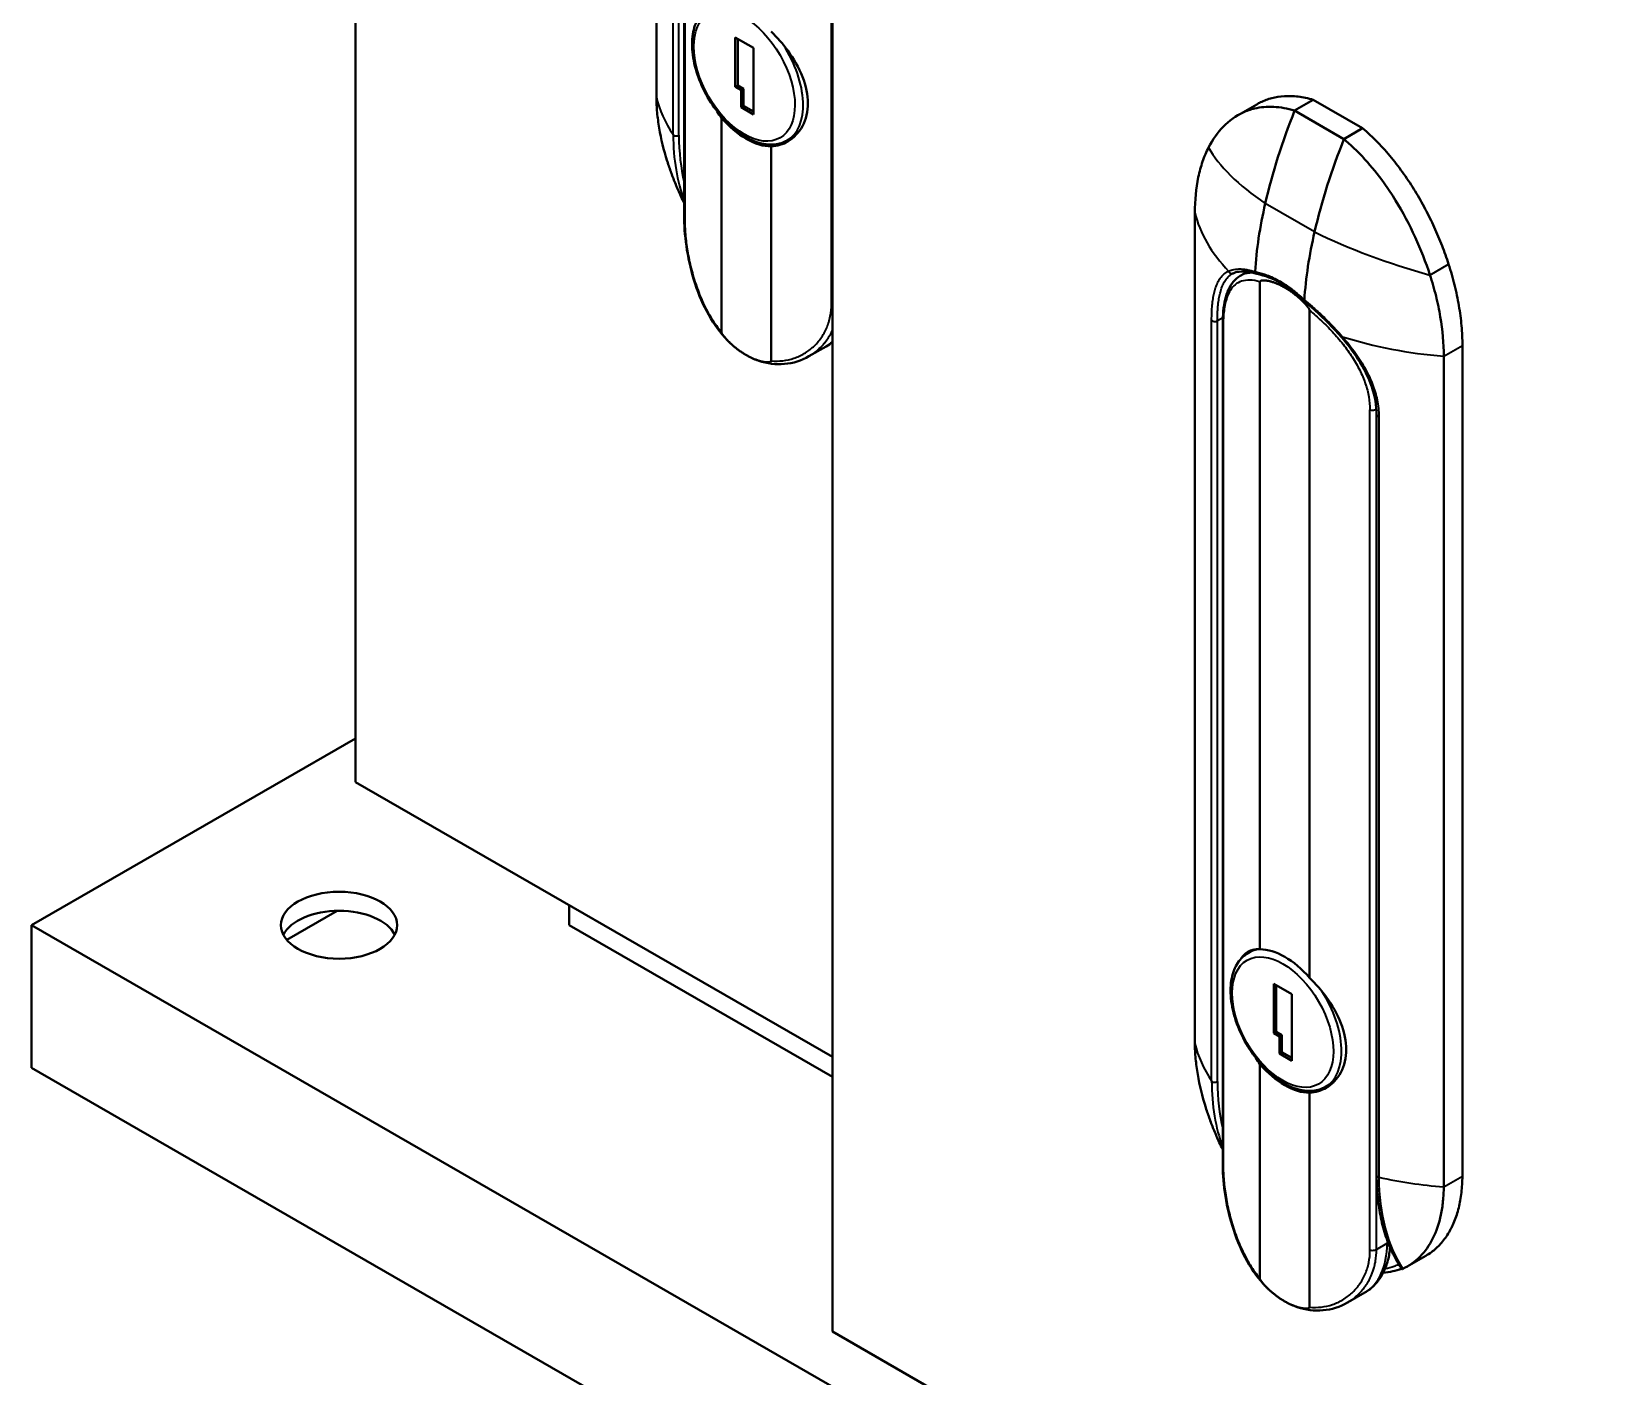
# Model space of a CAD drawing. Header units: millimetres. Extents: x 0 to 2378, y 0 to 1682.
# Drawn here: x 2007.3 to 2075.3, y 1383.3 to 1441.1 of the extents above; entities that cross this region are included whole.
import ezdxf

# ---------------------------------------------------------------- set-up
doc = ezdxf.new("R2010")
doc.units = ezdxf.units.MM
doc.header["$LTSCALE"] = 2
doc.layers.add('가시적인 것(ISO)', color=3, linetype='Continuous', lineweight=40)
doc.layers.add('가시적인 좁은 것(ISO)', color=3, linetype='Continuous', lineweight=35)

msp = doc.modelspace()

# ---------------------------------------------------------------- linework, layer by layer
at = {"layer": '가시적인 것(ISO)'}
for p, q in [((2021.1957, 1408.8231), (2021.1957, 1523.2797)), ((2034.1334, 1473.9727), (2034.1334, 1438.2647)), ((2035.3306, 1469.1946), (2035.3306, 1433.0795)), ((2041.7018, 1466.1429), (2041.7018, 1385.2057)), ((2037.5272, 1440.8346), (2037.5272, 1438.709)), ((2038.305, 1440.3867), (2037.5272, 1440.8346)), ((2037.6332, 1440.7736), (2037.6332, 1438.7701)), ((2038.305, 1437.5253), (2038.305, 1440.3867)), ((2037.5272, 1438.709), (2037.6332, 1438.7701)), ((2037.5272, 1438.709), (2037.7746, 1438.5665)), ((2037.6332, 1438.7701), (2037.8807, 1438.6276)), ((2037.7746, 1438.5665), (2037.8807, 1438.6276)), ((2037.7746, 1438.5665), (2037.7746, 1437.8307)), ((2037.8807, 1438.6276), (2037.8807, 1437.8918)), ((2061.5824, 1437.6856), (2062.3847, 1438.1476)), ((2064.506, 1436.926), (2062.3847, 1438.1476)), ((2036.9326, 1437.3775), (2036.9325, 1428.1607)), ((2037.7746, 1437.8307), (2037.8807, 1437.8918)), ((2037.7746, 1437.8307), (2038.305, 1437.5253)), ((2037.8807, 1437.8918), (2038.305, 1437.6475)), ((2059.9528, 1437.9554), (2059.1505, 1437.4934)), ((2063.7037, 1436.464), (2061.5824, 1437.6856)), ((2063.7037, 1436.464), (2064.506, 1436.926)), ((2039.0702, 1436.1466), (2039.0701, 1426.9298)), ((2040.1004, 1436.601), (2039.7521, 1436.4004)), ((2057.2912, 1433.295), (2057.2912, 1397.587)), ((2059.2027, 1430.8798), (2059.2027, 1430.8798)), ((2059.5482, 1430.7574), (2059.2383, 1430.5789)), ((2060.0903, 1430.3289), (2060.0903, 1401.6339)), ((2058.4883, 1428.5169), (2058.4883, 1392.4018)), ((2062.2279, 1429.0979), (2062.2279, 1400.4029)), ((2041.4398, 1427.5536), (2040.6967, 1427.1257)), ((2063.5817, 1427.7492), (2063.5817, 1427.7492)), ((2068.7972, 1391.8851), (2068.7972, 1427.5931)), ((2067.995, 1427.1311), (2067.995, 1391.4231)), ((2064.7908, 1425.2571), (2064.7906, 1425.2569)), ((2065.1085, 1424.6164), (2065.1085, 1391.9159)), ((2021.1957, 1410.6927), (2007.2657, 1402.671)), ((2041.7018, 1397.0144), (2021.1957, 1408.8231)), ((2030.3881, 1403.5296), (2030.3881, 1402.671)), ((2007.2657, 1402.671), (2007.2657, 1396.5394)), ((2007.2657, 1402.671), (2196.5582, 1293.6647)), ((2020.4066, 1403.2923), (2018.2384, 1402.0437)), ((2030.3881, 1402.671), (2041.7018, 1396.1559)), ((2059.8309, 1401.6234), (2059.5913, 1401.4854)), ((2060.6849, 1400.1569), (2060.6849, 1398.0313)), ((2061.4627, 1399.709), (2060.6849, 1400.1569)), ((2060.791, 1400.0958), (2060.791, 1398.0924)), ((2061.4627, 1396.8476), (2061.4627, 1399.709)), ((2060.6849, 1398.0313), (2060.791, 1398.0924)), ((2060.6849, 1398.0313), (2060.9324, 1397.8888)), ((2060.791, 1398.0924), (2061.0385, 1397.9499)), ((2060.9324, 1397.8888), (2061.0385, 1397.9499)), ((2060.9324, 1397.8888), (2060.9324, 1397.153)), ((2061.0385, 1397.9499), (2061.0385, 1397.2141)), ((2060.9324, 1397.153), (2061.0385, 1397.2141)), ((2061.0385, 1397.2141), (2061.4627, 1396.9697)), ((2196.5582, 1287.5331), (2007.2657, 1396.5394)), ((2060.0903, 1396.6998), (2060.0903, 1387.483)), ((2060.9324, 1397.153), (2061.4627, 1396.8476)), ((2063.2582, 1395.9232), (2062.9099, 1395.7227)), ((2062.2279, 1395.4689), (2062.2279, 1386.2521)), ((2067.2243, 1388.4582), (2066.422, 1387.9962)), ((2064.5975, 1386.8758), (2063.8544, 1386.4479)), ((2041.7018, 1385.2057), (2166.1526, 1313.5393))]:
    msp.add_line(p, q, dxfattribs=at)
for centre, major_axis, ratio, start_param, end_param in [((2038.0014, 1439.2291), (1.6842, -2.9247), 0.5780931, 5.0353615, 5.9640802), ((2072.5539, 1436.3697), (-9.037, -15.693), 0.5780931, 4.9541074, 5.1961528), ((2074.6752, 1435.1481), (-9.037, -15.693), 0.5780931, 4.9541074, 5.1961528), ((2070.3927, 1435.8973), (-7.4406, -12.9208), 0.5780931, 5.1961528, 5.4201522), ((2072.514, 1434.6757), (-7.4406, -12.9208), 0.5780931, 5.1961528, 5.4201521), ((2065.1179, 1428.6277), (-2.308, 4.008), 0.5780931, 2.2649541, 2.2649905), ((2020.4886, 1401.8534), (2.5, 0), 0.5758617, 0.2878994, 2.8536933), ((2061.1591, 1398.5514), (-1.6842, 2.9247), 0.5780931, 5.0353615, 5.9640802), ((2061.1591, 1398.5514), (1.6842, -2.9247), 0.5780931, 5.0353615, 5.9640802), ((2065.2585, 1391.9163), (-0.15, -0.0007), 0.5787986, 6.2806336, 6.2831853)]:
    msp.add_ellipse(centre, major_axis=major_axis, ratio=ratio, start_param=start_param, end_param=end_param, dxfattribs=at)
msp.add_ellipse((2020.4886, 1402.671), major_axis=(-2.5, 0), ratio=0.5758617, dxfattribs=at)
for points, knots in [([(2036.4336, 1442.1632), (2036.2549, 1442.0603), (2036.1023, 1441.9136), (2035.8576, 1441.5457), (2035.77, 1441.3205), (2035.6652, 1440.8036), (2035.6548, 1440.5073), (2035.7167, 1439.8824), (2035.7904, 1439.5533), (2036.0121, 1438.8997), (2036.1598, 1438.5751), (2036.5138, 1437.961), (2036.7199, 1437.6714), (2037.1721, 1437.1541), (2037.4182, 1436.9266), (2037.9299, 1436.557), (2038.1956, 1436.4153), (2038.7206, 1436.2403), (2038.9808, 1436.2054), (2039.4142, 1436.2523), (2039.593, 1436.3088), (2039.7521, 1436.4004)], [2.3542608, 2.3542608, 2.3542608, 2.3542608, 2.6341338, 2.6341338, 2.9347287, 2.9347287, 3.2623857, 3.2623857, 3.5951268, 3.5951268, 3.9258861, 3.9258861, 4.2556663, 4.2556663, 4.5864294, 4.5864294, 4.9191665, 4.9191665, 5.2466416, 5.2466416, 5.4958534, 5.4958534, 5.4958534, 5.4958534]), ([(2039.0702, 1441.0807), (2039.3316, 1440.827), (2039.5779, 1440.5454), (2040.0361, 1439.9212), (2040.2628, 1439.5313), (2040.5683, 1438.747), (2040.6461, 1438.3518), (2040.6461, 1437.6553), (2040.5683, 1437.3099), (2040.2628, 1436.7356), (2040.0361, 1436.5072), (2039.5779, 1436.2416), (2039.3316, 1436.1634), (2039.0702, 1436.1466)], [1.3231563, 1.3231563, 1.3231563, 1.3231563, 1.5334605, 1.5334605, 1.7890676, 1.7890676, 2.0446746, 2.0446746, 2.3002817, 2.3002817, 2.5558887, 2.5558887, 2.766193, 2.766193, 2.766193, 2.766193]), ([(2034.6069, 1435.4946), (2034.6045, 1435.5021), (2034.6021, 1435.5095), (2034.449, 1435.993), (2034.3336, 1436.4654), (2034.2161, 1437.1575), (2034.1863, 1437.3851), (2034.1456, 1437.8319), (2034.1348, 1438.0511), (2034.1334, 1438.2647)], [-0.63068901, -0.63068901, -0.63068901, -0.63068901, -0.62576145, -0.62576145, -0.3126285, -0.3126285, -0.1562493, -0.1562493, -0.000001, -0.000001, -0.000001, -0.000001]), ([(2062.3847, 1438.1476), (2062.1633, 1438.2153), (2061.7357, 1438.3076), (2061.1387, 1438.3266), (2060.5986, 1438.2394), (2060.2133, 1438.096), (2060.0072, 1437.9867), (2059.9528, 1437.9554)], [0, 0, 0, 0, 0.13452685, 0.26387613, 0.38935226, 0.51260479, 0.55802711, 0.55802711, 0.55802711, 0.55802711]), ([(2057.883, 1436.1018), (2058.061, 1436.4426), (2058.2732, 1436.7453), (2058.7679, 1437.2539), (2059.0495, 1437.4588), (2059.5216, 1437.6766), (2059.687, 1437.7342), (2060.1192, 1437.8375), (2060.3945, 1437.8628), (2060.8279, 1437.8413), (2060.9752, 1437.8242), (2061.2754, 1437.77), (2061.428, 1437.7328), (2061.5824, 1437.6856)], [-1.4373876, -1.4373876, -1.4373876, -1.4373876, -1.077998, -1.077998, -0.718291, -0.718291, -0.538642, -0.538642, -0.2691978, -0.2691978, -0.1345178, -0.1345178, -0.000001, -0.000001, -0.000001, -0.000001]), ([(2068.2054, 1431.0815), (2068.1185, 1431.3479), (2067.9285, 1431.8813), (2067.5938, 1432.677), (2067.2093, 1433.4607), (2066.7748, 1434.2254), (2066.2894, 1434.9644), (2065.7503, 1435.672), (2065.1542, 1436.3393), (2064.7273, 1436.7388), (2064.506, 1436.926)], [0, 0, 0, 0, 0.122059, 0.2440296, 0.3661056, 0.4882651, 0.6113307, 0.7364757, 0.865538, 1, 1, 1, 1]), ([(2057.2912, 1433.295), (2057.2912, 1433.8357), (2057.3404, 1434.3488), (2057.4884, 1435.057), (2057.5501, 1435.2829), (2057.6981, 1435.7109), (2057.7845, 1435.9132), (2057.883, 1436.1018)], [-0.79418282, -0.79418282, -0.79418282, -0.79418282, -0.39706048, -0.39706048, -0.1985164, -0.1985164, -0.000001, -0.000001, -0.000001, -0.000001]), ([(2063.7037, 1436.464), (2063.8581, 1436.3334), (2064.0107, 1436.1948), (2064.3109, 1435.9033), (2064.4583, 1435.7507), (2064.8916, 1435.2731), (2065.167, 1434.9307), (2065.5991, 1434.3296), (2065.7645, 1434.0816), (2066.2367, 1433.32), (2066.5183, 1432.7907), (2067.0129, 1431.7125), (2067.2252, 1431.1653), (2067.4031, 1430.6195)], [-1.4345196, -1.4345196, -1.4345196, -1.4345196, -1.3002693, -1.3002693, -1.1658564, -1.1658564, -0.8969451, -0.8969451, -0.7176518, -0.7176518, -0.3586651, -0.3586651, -0.000001, -0.000001, -0.000001, -0.000001]), ([(2035.3306, 1433.7115), (2035.2803, 1433.8124), (2035.2319, 1433.9128), (2035.1065, 1434.1822), (2035.0329, 1434.3503), (2034.8953, 1434.6833), (2034.8314, 1434.8481), (2034.7125, 1435.1742), (2034.6576, 1435.3354), (2034.6069, 1435.4946)], [1.14979198, 1.14979198, 1.14979198, 1.14979198, 1.16936796, 1.16936796, 1.20251455, 1.20251455, 1.23566115, 1.23566115, 1.26880775, 1.26880775, 1.26880775, 1.26880775]), ([(2037.3037, 1427.6975), (2036.9918, 1427.9921), (2036.7098, 1428.3532), (2036.2301, 1429.1503), (2036.0265, 1429.5963), (2035.696, 1430.5295), (2035.5677, 1431.0299), (2035.3948, 1431.9836), (2035.3459, 1432.4496), (2035.3316, 1432.9411), (2035.3306, 1433.0109), (2035.3306, 1433.0795)], [0, 0, 0, 0, 0.2898076, 0.2898076, 0.5816527, 0.5816527, 0.8845661, 0.8845661, 1.1797636, 1.1797636, 1.2294737, 1.2294737, 1.2294737, 1.2294737]), ([(2058.4883, 1428.5169), (2058.4883, 1428.9067), (2058.5215, 1429.2606), (2058.6624, 1429.8658), (2058.7736, 1430.1252), (2059.0234, 1430.4265), (2059.1247, 1430.5135), (2059.2383, 1430.5789)], [0, 0, 0, 0, 0.2826255, 0.2826255, 0.57096149, 0.57096149, 0.72160324, 0.72160324, 0.72160324, 0.72160324]), ([(2059.9515, 1430.6688), (2059.6579, 1430.758), (2059.3993, 1430.7872), (2059.0989, 1430.7507), (2059.0127, 1430.7264), (2058.9385, 1430.6918)], [0, 0, 0, 0, 0.2987056, 0.2987056, 0.44441301, 0.44441301, 0.44441301, 0.44441301]), ([(2059.6332, 1430.7449), (2059.6064, 1430.7357), (2059.58, 1430.7253), (2059.5533, 1430.7134), (2059.5523, 1430.713), (2059.5514, 1430.7125)], [-0.017241882, -0.017241882, -0.017241882, -0.017241882, 0, 0, 0.000647112, 0.000647112, 0.000647112, 0.000647112]), ([(2059.8799, 1430.7653), (2059.884, 1430.7402), (2059.894, 1430.7158), (2059.9082, 1430.6985), (2059.9222, 1430.6816), (2059.9399, 1430.6707), (2059.9596, 1430.6668)], [0.00007179, 0.00007179, 0.00007179, 0.00007179, 0.33333333, 0.33333333, 0.33333333, 0.66042788, 0.66042788, 0.66042788, 0.66042788]), ([(2067.4031, 1430.6195), (2067.5017, 1430.3175), (2067.588, 1430.0157), (2067.736, 1429.4172), (2067.7977, 1429.1203), (2067.9457, 1428.2416), (2067.995, 1427.6718), (2067.995, 1427.1311)], [-0.79365146, -0.79365146, -0.79365146, -0.79365146, -0.59526888, -0.59526888, -0.39685764, -0.39685764, -0.000001, -0.000001, -0.000001, -0.000001]), ([(2068.7972, 1427.5931), (2068.7972, 1427.8671), (2068.772, 1428.4279), (2068.6594, 1429.2989), (2068.474, 1430.1858), (2068.3025, 1430.7838), (2068.2054, 1431.0815)], [0, 0, 0, 0, 0.2533919, 0.5045957, 0.753541, 1, 1, 1, 1]), ([(2062.002, 1429.4858), (2061.9987, 1429.4885), (2061.9963, 1429.4922), (2061.9948, 1429.4969), (2061.9914, 1429.508), (2061.9937, 1429.5254), (2062.0012, 1429.5437)], [0.5234939, 0.5234939, 0.5234939, 0.5234939, 0.66666667, 0.66666667, 0.66666667, 0.99987886, 0.99987886, 0.99987886, 0.99987886]), ([(2063.5973, 1427.9449), (2063.2443, 1428.352), (2062.855, 1428.7472), (2062.3088, 1429.2336), (2062.1553, 1429.3633), (2062.002, 1429.4858)], [0, 0, 0, 0, 0.32455494, 0.32455494, 0.44934378, 0.44934378, 0.44934378, 0.44934378]), ([(2065.1085, 1424.6164), (2065.1085, 1425.0017), (2065.035, 1425.4097), (2064.7594, 1426.213), (2064.5551, 1426.6178), (2064.0991, 1427.328), (2063.8579, 1427.6444), (2063.5973, 1427.9449)], [0, 0, 0, 0, 0.28741428, 0.28741428, 0.57464831, 0.57464831, 0.8143084, 0.8143084, 0.8143084, 0.8143084]), ([(2040.6967, 1427.1257), (2040.3771, 1426.9416), (2040.013, 1426.8264), (2039.2779, 1426.7636), (2038.8985, 1426.8103), (2038.4475, 1426.9637), (2038.36, 1426.9983), (2038.2734, 1427.0371)], [0.0000073, 0.0000073, 0.0000073, 0.0000073, 0.29538401, 0.29538401, 0.58144724, 0.58144724, 0.65096267, 0.65096267, 0.65096267, 0.65096267]), ([(2059.5913, 1401.4854), (2059.4126, 1401.3825), (2059.26, 1401.2359), (2059.0154, 1400.868), (2058.9277, 1400.6428), (2058.8229, 1400.1259), (2058.8126, 1399.8295), (2058.8745, 1399.2046), (2058.9481, 1398.8756), (2059.1698, 1398.2219), (2059.3175, 1397.8974), (2059.6716, 1397.2833), (2059.8777, 1396.9937), (2060.3299, 1396.4764), (2060.576, 1396.2489), (2061.0877, 1395.8793), (2061.3533, 1395.7376), (2061.8784, 1395.5626), (2062.1385, 1395.5277), (2062.572, 1395.5745), (2062.7508, 1395.631), (2062.9099, 1395.7227)], [2.3542608, 2.3542608, 2.3542608, 2.3542608, 2.6341338, 2.6341338, 2.9347287, 2.9347287, 3.2623857, 3.2623857, 3.5951268, 3.5951268, 3.9258861, 3.9258861, 4.2556663, 4.2556663, 4.5864294, 4.5864294, 4.9191665, 4.9191665, 5.2466416, 5.2466416, 5.4958534, 5.4958534, 5.4958534, 5.4958534]), ([(2059.2695, 1401.2225), (2059.3511, 1401.3595), (2059.4523, 1401.4625), (2059.708, 1401.6111), (2059.8847, 1401.6492), (2060.0903, 1401.6339)], [0.33894025, 0.33894025, 0.33894025, 0.33894025, 0.5112141, 0.5112141, 0.72151837, 0.72151837, 0.72151837, 0.72151837]), ([(2062.2279, 1400.4029), (2062.4893, 1400.1493), (2062.7357, 1399.8676), (2063.1938, 1399.2434), (2063.4205, 1398.8536), (2063.7261, 1398.0693), (2063.8039, 1397.6741), (2063.8039, 1396.9775), (2063.7261, 1396.6321), (2063.4205, 1396.0579), (2063.1938, 1395.8294), (2062.7357, 1395.5639), (2062.4893, 1395.4857), (2062.2279, 1395.4689)], [1.3231563, 1.3231563, 1.3231563, 1.3231563, 1.5334605, 1.5334605, 1.7890676, 1.7890676, 2.0446746, 2.0446746, 2.3002817, 2.3002817, 2.5558887, 2.5558887, 2.766193, 2.766193, 2.766193, 2.766193]), ([(2057.7646, 1394.8168), (2057.7622, 1394.8243), (2057.7598, 1394.8318), (2057.6068, 1395.3152), (2057.4914, 1395.7876), (2057.3739, 1396.4798), (2057.3441, 1396.7074), (2057.3034, 1397.1542), (2057.2925, 1397.3734), (2057.2912, 1397.587)], [-0.63068901, -0.63068901, -0.63068901, -0.63068901, -0.62576145, -0.62576145, -0.3126285, -0.3126285, -0.1562493, -0.1562493, -0.000001, -0.000001, -0.000001, -0.000001]), ([(2058.4883, 1393.0338), (2058.4381, 1393.1346), (2058.3897, 1393.2351), (2058.2643, 1393.5045), (2058.1906, 1393.6726), (2058.053, 1394.0055), (2057.9891, 1394.1704), (2057.8703, 1394.4965), (2057.8154, 1394.6577), (2057.7646, 1394.8168)], [1.14979198, 1.14979198, 1.14979198, 1.14979198, 1.16936796, 1.16936796, 1.20251455, 1.20251455, 1.23566115, 1.23566115, 1.26880775, 1.26880775, 1.26880775, 1.26880775]), ([(2060.4614, 1387.0198), (2060.1495, 1387.3144), (2059.8676, 1387.6755), (2059.3878, 1388.4726), (2059.1843, 1388.9185), (2058.8538, 1389.8518), (2058.7254, 1390.3522), (2058.5526, 1391.3058), (2058.5036, 1391.7719), (2058.4894, 1392.2634), (2058.4883, 1392.3332), (2058.4883, 1392.4018)], [0, 0, 0, 0, 0.2898076, 0.2898076, 0.5816527, 0.5816527, 0.8845661, 0.8845661, 1.1797636, 1.1797636, 1.2294737, 1.2294737, 1.2294737, 1.2294737]), ([(2065.1085, 1391.9157), (2065.11, 1391.5939), (2065.1258, 1391.2802), (2065.1863, 1390.6721), (2065.2309, 1390.3777), (2065.3487, 1389.8113), (2065.4219, 1389.5393), (2065.5962, 1389.0205), (2065.6974, 1388.7738), (2065.927, 1388.3083), (2066.0554, 1388.0896), (2066.1968, 1387.8862)], [0.00509329, 0.00509329, 0.00509329, 0.00509329, 0.10830819, 0.10830819, 0.2115231, 0.2115231, 0.314738, 0.314738, 0.4179529, 0.4179529, 0.52116781, 0.52116781, 0.52116781, 0.52116781]), ([(2067.2243, 1388.4582), (2067.3063, 1388.5054), (2067.5325, 1388.6532), (2067.8668, 1388.9563), (2068.1971, 1389.3994), (2068.459, 1389.9203), (2068.65, 1390.5125), (2068.7674, 1391.1681), (2068.7957, 1391.6414), (2068.7972, 1391.8851)], [0.42857124, 0.42857124, 0.42857124, 0.42857124, 0.47615982, 0.56428185, 0.65167954, 0.73872097, 0.8258694, 0.91296247, 1, 1, 1, 1]), ([(2067.995, 1391.4231), (2067.9937, 1391.2109), (2067.9828, 1391.0042), (2067.9421, 1390.6042), (2067.9122, 1390.411), (2067.7947, 1389.854), (2067.6793, 1389.5145), (2067.3778, 1388.9097), (2067.1926, 1388.6464), (2066.7594, 1388.2057), (2066.5124, 1388.0297), (2066.2393, 1387.9007)], [-1.2507899, -1.2507899, -1.2507899, -1.2507899, -1.0946869, -1.0946869, -0.9384539, -0.9384539, -0.625614, -0.625614, -0.3128247, -0.3128247, -0.0000009, -0.0000009, -0.0000009, -0.0000009]), ([(2064.5975, 1386.8758), (2064.7454, 1386.961), (2064.8814, 1387.0664), (2065.1226, 1387.3101), (2065.2279, 1387.4483), (2065.4061, 1387.7489), (2065.4791, 1387.9113), (2065.5945, 1388.2542), (2065.6368, 1388.4348), (2065.674, 1388.6844), (2065.6817, 1388.7473), (2065.6879, 1388.8109)], [5.49585344, 5.49585344, 5.49585344, 5.49585344, 5.65331981, 5.65331981, 5.81078618, 5.81078618, 5.96825256, 5.96825256, 6.12571893, 6.12571893, 6.17787012, 6.17787012, 6.17787012, 6.17787012]), ([(2066.1968, 1387.8862), (2066.1975, 1387.8852), (2066.2003, 1387.8853), (2066.2125, 1387.8887), (2066.2243, 1387.8936), (2066.2393, 1387.9007)], [0.042254862, 0.042254862, 0.042254862, 0.042254862, 0.053895909, 0.053895909, 0.071218311, 0.071218311, 0.071218311, 0.071218311]), ([(2063.8544, 1386.4479), (2063.5349, 1386.2639), (2063.1707, 1386.1487), (2062.4357, 1386.0858), (2062.0563, 1386.1326), (2061.6053, 1386.286), (2061.5177, 1386.3205), (2061.4312, 1386.3594)], [0.0000073, 0.0000073, 0.0000073, 0.0000073, 0.29538401, 0.29538401, 0.58144724, 0.58144724, 0.65096267, 0.65096267, 0.65096267, 0.65096267])]:
    msp.add_open_spline(points, degree=3, knots=knots, dxfattribs=at)
for points in [[(2036.9326, 1437.3775), (2036.8699, 1437.4646), (2036.81, 1437.555), (2036.7529, 1437.6477)], [(2058.9385, 1430.6918), (2058.9207, 1430.6835), (2058.9033, 1430.6745), (2058.8864, 1430.6648)], [(2058.8864, 1430.6647), (2058.8864, 1430.6647), (2058.8864, 1430.6648), (2058.8864, 1430.6648)], [(2059.2384, 1430.5789), (2059.2384, 1430.5789), (2059.2384, 1430.5789), (2059.2384, 1430.5789)], [(2060.9853, 1430.2687), (2060.6414, 1430.4667), (2060.2903, 1430.6016), (2059.9596, 1430.6668)], [(2062.2279, 1429.0979), (2062.2279, 1429.1044), (2062.2241, 1429.1191), (2062.2136, 1429.1424), (2062.2009, 1429.1653), (2062.186, 1429.1892), (2062.1691, 1429.214), (2062.1501, 1429.2403), (2062.1288, 1429.2682), (2062.105, 1429.2979), (2062.0788, 1429.3293), (2062.0503, 1429.3622), (2062.0197, 1429.3963), (2061.9861, 1429.4323), (2061.9497, 1429.4701), (2061.9105, 1429.5094), (2061.8684, 1429.5503), (2061.8232, 1429.5926), (2061.7751, 1429.6362), (2061.7239, 1429.6808), (2061.6697, 1429.7265), (2061.6124, 1429.7729), (2061.5521, 1429.8199), (2061.4888, 1429.8671), (2061.4226, 1429.9144), (2061.3533, 1429.9617), (2061.2816, 1430.0082), (2061.2081, 1430.0534), (2061.1336, 1430.0968), (2061.0585, 1430.1378), (2060.9836, 1430.1762), (2060.9096, 1430.2116), (2060.837, 1430.2437), (2060.7665, 1430.2724), (2060.6988, 1430.2975), (2060.6343, 1430.3192), (2060.5736, 1430.3374), (2060.5174, 1430.3522), (2060.4658, 1430.364), (2060.4186, 1430.373), (2060.3756, 1430.3798), (2060.3365, 1430.3844), (2060.301, 1430.3873), (2060.269, 1430.3886), (2060.2396, 1430.3886), (2060.2128, 1430.3873), (2060.1888, 1430.3849), (2060.1674, 1430.3814), (2060.1486, 1430.377), (2060.1319, 1430.3716), (2060.1172, 1430.365), (2060.1046, 1430.3568), (2060.0942, 1430.3456), (2060.0903, 1430.3354), (2060.0903, 1430.3289)], [(2062.0006, 1429.4871), (2061.6763, 1429.8028), (2061.3304, 1430.0699), (2060.9853, 1430.2687)], [(2039.0701, 1426.9298), (2039.0701, 1426.9231), (2039.0663, 1426.9129), (2039.056, 1426.9018), (2039.0435, 1426.8936), (2039.0288, 1426.8869), (2039.0119, 1426.8815), (2038.9927, 1426.877), (2038.9709, 1426.8735), (2038.9462, 1426.8711), (2038.9189, 1426.8699), (2038.8888, 1426.87), (2038.8553, 1426.8715), (2038.8187, 1426.8747), (2038.7791, 1426.8796), (2038.7366, 1426.8865), (2038.6915, 1426.8953), (2038.6437, 1426.9063), (2038.5936, 1426.9194), (2038.5413, 1426.9347), (2038.487, 1426.9523), (2038.4309, 1426.9722), (2038.3732, 1426.9945), (2038.3142, 1427.019), (2038.254, 1427.0457), (2038.1929, 1427.0746), (2038.1312, 1427.1056), (2038.0692, 1427.1385), (2038.0071, 1427.1732), (2037.945, 1427.2096), (2037.8828, 1427.248), (2037.8208, 1427.2879), (2037.7593, 1427.3294), (2037.6985, 1427.3721), (2037.6388, 1427.4158), (2037.5803, 1427.4603), (2037.5234, 1427.5054), (2037.4683, 1427.5508), (2037.4152, 1427.5962), (2037.3642, 1427.6414), (2037.3157, 1427.686), (2037.2697, 1427.7298), (2037.2265, 1427.7724), (2037.1862, 1427.8137), (2037.1491, 1427.8533), (2037.1151, 1427.8908), (2037.0845, 1427.9258), (2037.057, 1427.9587), (2037.0321, 1427.9898), (2037.0101, 1428.0186), (2036.9908, 1428.0454), (2036.974, 1428.0703), (2036.9593, 1428.0939), (2036.9467, 1428.1165), (2036.9364, 1428.1395), (2036.9325, 1428.1542), (2036.9325, 1428.1607)], [(2041.4919, 1428.432), (2041.4919, 1428.432), (2041.4919, 1428.432), (2041.4918, 1428.432)], [(2041.4398, 1427.5536), (2041.532, 1427.6067), (2041.6197, 1427.6676), (2041.7018, 1427.7356)], [(2060.0903, 1396.6998), (2060.0277, 1396.7869), (2059.9677, 1396.8773), (2059.9107, 1396.9699)], [(2064.6496, 1387.7543), (2064.6496, 1387.7543), (2064.6496, 1387.7543), (2064.6496, 1387.7543)], [(2066.1844, 1387.9041), (2065.9355, 1387.8122), (2065.6687, 1387.7553), (2065.3909, 1387.7332)], [(2062.2279, 1386.2521), (2062.2279, 1386.2454), (2062.2241, 1386.2352), (2062.2138, 1386.2241), (2062.2012, 1386.2159), (2062.1865, 1386.2092), (2062.1697, 1386.2037), (2062.1505, 1386.1992), (2062.1286, 1386.1958), (2062.1039, 1386.1934), (2062.0766, 1386.1922), (2062.0465, 1386.1923), (2062.013, 1386.1938), (2061.9764, 1386.197), (2061.9368, 1386.2019), (2061.8944, 1386.2088), (2061.8492, 1386.2176), (2061.8015, 1386.2285), (2061.7514, 1386.2416), (2061.6991, 1386.257), (2061.6448, 1386.2746), (2061.5887, 1386.2945), (2061.531, 1386.3167), (2061.4719, 1386.3412), (2061.4117, 1386.368), (2061.3506, 1386.3969), (2061.289, 1386.4278), (2061.2269, 1386.4608), (2061.1649, 1386.4955), (2061.1028, 1386.5319), (2061.0406, 1386.5702), (2060.9785, 1386.6102), (2060.917, 1386.6516), (2060.8562, 1386.6943), (2060.7965, 1386.7381), (2060.7381, 1386.7826), (2060.6812, 1386.8277), (2060.626, 1386.8731), (2060.5729, 1386.9185), (2060.522, 1386.9636), (2060.4734, 1387.0082), (2060.4275, 1387.052), (2060.3843, 1387.0947), (2060.344, 1387.136), (2060.3068, 1387.1755), (2060.2728, 1387.213), (2060.2423, 1387.2481), (2060.2147, 1387.281), (2060.1898, 1387.3121), (2060.1679, 1387.3409), (2060.1486, 1387.3676), (2060.1317, 1387.3925), (2060.117, 1387.4162), (2060.1045, 1387.4388), (2060.0942, 1387.4618), (2060.0903, 1387.4765), (2060.0903, 1387.483)]]:
    msp.add_open_spline(points, degree=3, dxfattribs=at)
at = {"layer": '가시적인 좁은 것(ISO)'}
for p, q in [((2034.8544, 1436.6547), (2034.8544, 1469.3553)), ((2035.1004, 1436.6247), (2035.1004, 1469.3253)), ((2035.3531, 1469.135), (2035.3531, 1433.0198)), ((2041.6642, 1429.3857), (2041.6649, 1465.5004)), ((2062.441, 1432.4739), (2060.3196, 1433.6954)), ((2059.5514, 1430.7125), (2059.6132, 1430.7481)), ((2067.4031, 1430.6195), (2068.2054, 1431.0815)), ((2058.0122, 1395.977), (2058.0122, 1428.6776)), ((2058.4938, 1428.7833), (2058.2582, 1428.6476)), ((2058.2582, 1395.947), (2058.2582, 1428.6476)), ((2058.5108, 1428.4572), (2058.5108, 1392.3421)), ((2067.995, 1427.1311), (2068.7972, 1427.5931)), ((2064.8219, 1388.708), (2064.8226, 1424.8226)), ((2065.1023, 1388.7369), (2065.1022, 1424.8144)), ((2065.1846, 1424.8996), (2065.1846, 1424.8996)), ((2065.2046, 1424.5358), (2065.2046, 1391.8351)), ((2067.995, 1391.4231), (2068.7972, 1391.8851)), ((2065.5599, 1389.1344), (2065.5599, 1389.0005)), ((2065.1023, 1388.7369), (2065.5599, 1389.0005))]:
    msp.add_line(p, q, dxfattribs=at)
for centre in [(2037.9161, 1439.18), (2061.0738, 1398.5023)]:
    msp.add_ellipse(centre, major_axis=(1.5345, -2.6647), ratio=0.5780931, dxfattribs=at)
for centre, major_axis, ratio, start_param, end_param in [((2038.0928, 1439.2818), (1.6593, -2.8814), 0.5780931, 0, 1.6666589), ((2046.5596, 1439.2821), (-12.5449, -0.0344), 0.5774617, 0.1361468, 0.3663913), ((2042.947, 1441.3626), (5.7113, 9.9179), 0.5780931, 2.3593541, 2.699046), ((2034.9944, 1436.6858), (-0.15, 0), 0.5758617, 0.3679759, 2.3562005), ((2043.0961, 1441.2767), (5.6429, 9.799), 0.5780931, 2.3594158, 2.594824), ((2069.7947, 1434.924), (-12.2215, 2.8307), 0.3795197, 0.3294544, 0.7760115), ((2069.7174, 1434.2868), (-12.545, 0), 0.5758617, 0.1377319, 0.5059214), ((2035.5806, 1433.0795), (-0.25, 0), 0.5758617, 0, 0.4274471), ((2069.7947, 1434.924), (-12.2215, 2.8307), 0.3795197, 1.0157242, 1.4622813), ((2058.8751, 1430.8278), (0.0634, -0.1359), 0.9169857, 4.5954233, 6.2831155), ((2061.5334, 1426.5635), (-2.308, 4.0079), 0.5780931, 6.1110222, 6.1508194), ((2061.0601, 1430.3986), (-0.0749, -0.13), 0.5780289, 5.4048296, 6.283202), ((2058.1521, 1428.7087), (-0.15, 0), 0.5758617, 0.3679759, 2.3561945), ((2058.7383, 1428.5169), (-0.25, 0), 0.5758617, 6.2831835, 6.7106324), ((2063.7106, 1428.0432), (-0.1133, -0.0983), 0.0878617, 6.2831837, 7.0839777), ((2069.7174, 1434.2868), (-12.545, 0), 0.5758617, 1.0648749, 1.4330644), ((2039.1318, 1431.5615), (2.308, -4.0079), 0.5780931, 0, 0.120607), ((2065.2585, 1424.6164), (-0.15, 0), 0.5758617, 0, 1.2028204), ((2061.2506, 1398.6041), (-1.6593, 2.8814), 0.5780931, 6.0240327, 6.2831853), ((2061.2506, 1398.6041), (1.6593, -2.8814), 0.5780931, 0, 1.6666589), ((2069.7173, 1398.6044), (-12.5449, -0.0344), 0.5774617, 0.1361468, 0.3663913), ((2066.1047, 1400.6849), (5.7113, 9.9179), 0.5780931, 2.3593541, 2.699046), ((2058.1521, 1396.0081), (-0.15, 0), 0.5758617, 0.3679759, 2.3562005), ((2066.2538, 1400.599), (5.6429, 9.799), 0.5780931, 2.3594158, 2.594824), ((2058.7383, 1392.4018), (-0.25, 0), 0.5758617, 0, 0.4274471), ((2065.2585, 1391.9163), (-0.15, -0.0007), 0.5787986, 0, 1.2002707), ((2073.2972, 1396.543), (-5.7113, -9.9179), 0.5780931, 5.5009467, 6.0071089), ((2069.7173, 1398.6044), (-12.5449, -0.0301), 0.5776915, 1.2014368, 1.4316813), ((2062.2895, 1390.8838), (2.308, -4.0079), 0.5780931, 0, 0.7873319), ((2065.2063, 1389.2041), (-0.5, 0), 0.5758617, 2.3561945, 2.4776701)]:
    msp.add_ellipse(centre, major_axis=major_axis, ratio=ratio, start_param=start_param, end_param=end_param, dxfattribs=at)
for points, knots in [([(2035.3531, 1433.0198), (2035.3531, 1432.8137), (2035.3627, 1432.5974), (2035.3825, 1432.3692), (2035.4023, 1432.141), (2035.4323, 1431.901), (2035.4735, 1431.654), (2035.5147, 1431.407), (2035.567, 1431.153), (2035.6308, 1430.8986), (2035.6947, 1430.6442), (2035.7701, 1430.3893), (2035.8566, 1430.1406), (2035.9432, 1429.8918), (2036.0409, 1429.6491), (2036.1496, 1429.4163), (2036.2583, 1429.1834), (2036.3781, 1428.9603), (2036.5083, 1428.7504), (2036.6386, 1428.5406), (2036.7793, 1428.3439), (2036.9325, 1428.1607)], [0, 0, 0, 0, 0.14285714, 0.14285714, 0.14285714, 0.28571429, 0.28571429, 0.28571429, 0.42857143, 0.42857143, 0.42857143, 0.57142857, 0.57142857, 0.57142857, 0.71428571, 0.71428571, 0.71428571, 0.85714286, 0.85714286, 0.85714286, 0.99999823, 0.99999823, 0.99999823, 0.99999823]), ([(2058.0122, 1428.6776), (2058.0122, 1428.7951), (2058.0146, 1428.9074), (2058.0194, 1429.0146), (2058.0241, 1429.1217), (2058.0311, 1429.2237), (2058.0404, 1429.3213), (2058.0497, 1429.4189), (2058.0614, 1429.512), (2058.0748, 1429.5985), (2058.0883, 1429.6849), (2058.1035, 1429.7646), (2058.1211, 1429.8415), (2058.1388, 1429.9185), (2058.1588, 1429.9927), (2058.1829, 1430.0662), (2058.2069, 1430.1397), (2058.2349, 1430.2125), (2058.2679, 1430.2825), (2058.3009, 1430.3524), (2058.3389, 1430.4195), (2058.3833, 1430.4822), (2058.4278, 1430.5448), (2058.4786, 1430.6029), (2058.538, 1430.6544), (2058.5974, 1430.7058), (2058.6652, 1430.7506), (2058.7439, 1430.7859)], [0, 0, 0, 0, 0.1111111, 0.1111111, 0.1111111, 0.2222222, 0.2222222, 0.2222222, 0.3333333, 0.3333333, 0.3333333, 0.4444444, 0.4444444, 0.4444444, 0.5555556, 0.5555556, 0.5555556, 0.6666667, 0.6666667, 0.6666667, 0.7777778, 0.7777778, 0.7777778, 0.8888889, 0.8888889, 0.8888889, 1, 1, 1, 1]), ([(2058.2582, 1428.6476), (2058.2582, 1428.7614), (2058.2605, 1428.8705), (2058.2649, 1428.9745), (2058.2694, 1429.0785), (2058.2759, 1429.1774), (2058.2846, 1429.2722), (2058.2933, 1429.3669), (2058.3042, 1429.4574), (2058.3168, 1429.5412), (2058.3295, 1429.6251), (2058.3437, 1429.7025), (2058.3602, 1429.7772), (2058.3768, 1429.8519), (2058.3956, 1429.924), (2058.4181, 1429.9955), (2058.4407, 1430.0669), (2058.467, 1430.1376), (2058.498, 1430.2056), (2058.5291, 1430.2736), (2058.5648, 1430.3389), (2058.6067, 1430.3999), (2058.6485, 1430.4608), (2058.6965, 1430.5174), (2058.7526, 1430.5677), (2058.7928, 1430.6037), (2058.8371, 1430.6364), (2058.8864, 1430.6647)], [0, 0, 0, 0, 0.11111111, 0.11111111, 0.11111111, 0.22222222, 0.22222222, 0.22222222, 0.33333333, 0.33333333, 0.33333333, 0.44444444, 0.44444444, 0.44444444, 0.55555556, 0.55555556, 0.55555556, 0.66666667, 0.66666667, 0.66666667, 0.77777778, 0.77777778, 0.77777778, 0.88888889, 0.88888889, 0.88888889, 0.96846114, 0.96846114, 0.96846114, 0.96846114]), ([(2058.7439, 1430.7859), (2058.8379, 1430.8294), (2058.9431, 1430.857), (2059.0569, 1430.8705), (2059.0759, 1430.8728), (2059.0951, 1430.8746), (2059.1147, 1430.8761), (2059.212, 1430.8832), (2059.3156, 1430.8805), (2059.4291, 1430.8662), (2059.4739, 1430.8605), (2059.5203, 1430.8531), (2059.5682, 1430.8439), (2059.6657, 1430.8252), (2059.7697, 1430.799), (2059.8799, 1430.7653)], [0, 0, 0, 0, 0.33333333, 0.33333333, 0.33333333, 0.38903885, 0.38903885, 0.38903885, 0.66666667, 0.66666667, 0.66666667, 0.77640056, 0.77640056, 0.77640056, 0.99997268, 0.99997268, 0.99997268, 0.99997268]), ([(2059.8128, 1430.7072), (2059.7089, 1430.7106), (2059.611, 1430.703), (2059.5204, 1430.6844), (2059.4164, 1430.6631), (2059.3221, 1430.627), (2059.2384, 1430.5789)], [0.594629778, 0.594629778, 0.594629778, 0.594629778, 0.631578947, 0.631578947, 0.631578947, 0.673996241, 0.673996241, 0.673996241, 0.673996241]), ([(2059.8799, 1430.7653), (2060.0079, 1430.7407), (2060.1421, 1430.7047), (2060.2834, 1430.6561), (2060.317, 1430.6446), (2060.351, 1430.6323), (2060.3854, 1430.6193), (2060.5645, 1430.5516), (2060.7547, 1430.4641), (2060.9545, 1430.349)], [0, 0, 0, 0, 0.4038634, 0.4038634, 0.4038634, 0.5, 0.5, 0.5, 1, 1, 1, 1]), ([(2060.0903, 1430.3289), (2059.9348, 1430.3707), (2059.7928, 1430.3936), (2059.6607, 1430.3976), (2059.5286, 1430.4015), (2059.4066, 1430.3864), (2059.2991, 1430.3527), (2059.1915, 1430.3191), (2059.0983, 1430.2668), (2059.0189, 1430.2013), (2058.9395, 1430.1359), (2058.874, 1430.0573), (2058.8193, 1429.9713), (2058.7647, 1429.8853), (2058.7209, 1429.7919), (2058.6848, 1429.6944), (2058.6488, 1429.5969), (2058.6205, 1429.4954), (2058.5979, 1429.3924), (2058.5753, 1429.2894), (2058.5584, 1429.1848), (2058.5457, 1429.0803), (2058.5329, 1428.9759), (2058.5243, 1428.8714), (2058.5188, 1428.7673), (2058.5132, 1428.6632), (2058.5108, 1428.5595), (2058.5108, 1428.4572)], [0, 0, 0, 0, 0.1111111, 0.1111111, 0.1111111, 0.2222222, 0.2222222, 0.2222222, 0.3333333, 0.3333333, 0.3333333, 0.4444444, 0.4444444, 0.4444444, 0.5555556, 0.5555556, 0.5555556, 0.6666667, 0.6666667, 0.6666667, 0.7777778, 0.7777778, 0.7777778, 0.8888889, 0.8888889, 0.8888889, 1, 1, 1, 1]), ([(2060.9545, 1430.349), (2061.1227, 1430.2521), (2061.2938, 1430.1378), (2061.4684, 1430.0048), (2061.4827, 1429.9939), (2061.4971, 1429.9828), (2061.5115, 1429.9716), (2061.6722, 1429.8467), (2061.8358, 1429.7055), (2062.0012, 1429.5437)], [0.00000001, 0.00000001, 0.00000001, 0.00000001, 0.5, 0.5, 0.5, 0.54110047, 0.54110047, 0.54110047, 0.9999982, 0.9999982, 0.9999982, 0.9999982]), ([(2062.0012, 1429.5437), (2062.1106, 1429.4564), (2062.2214, 1429.3652), (2062.3334, 1429.2693), (2062.3982, 1429.2139), (2062.4634, 1429.1569), (2062.5289, 1429.0981), (2062.6749, 1428.9672), (2062.8225, 1428.8278), (2062.9726, 1428.6787), (2063.0063, 1428.6452), (2063.0401, 1428.6112), (2063.0741, 1428.5768), (2063.2593, 1428.3888), (2063.4484, 1428.1858), (2063.6379, 1427.9676)], [0, 0, 0, 0, 0.21119499, 0.21119499, 0.21119499, 0.33333333, 0.33333333, 0.33333333, 0.60556696, 0.60556696, 0.60556696, 0.66666667, 0.66666667, 0.66666667, 0.99999999, 0.99999999, 0.99999999, 0.99999999]), ([(2062.2279, 1429.0979), (2062.3983, 1428.9569), (2062.5668, 1428.8111), (2062.7322, 1428.6566), (2062.8976, 1428.5021), (2063.0601, 1428.339), (2063.2163, 1428.1701), (2063.3725, 1428.0012), (2063.5224, 1427.8266), (2063.6632, 1427.6472), (2063.804, 1427.4679), (2063.9356, 1427.2838), (2064.0557, 1427.0968), (2064.1757, 1426.9097), (2064.2842, 1426.7198), (2064.3793, 1426.5286), (2064.4745, 1426.3374), (2064.5563, 1426.145), (2064.6223, 1425.9529), (2064.6883, 1425.7607), (2064.7384, 1425.5687), (2064.7715, 1425.3801), (2064.8047, 1425.1916), (2064.8208, 1425.0064), (2064.8226, 1424.8226)], [0, 0, 0, 0, 0.125, 0.125, 0.125, 0.25, 0.25, 0.25, 0.375, 0.375, 0.375, 0.5, 0.5, 0.5, 0.625, 0.625, 0.625, 0.75, 0.75, 0.75, 0.875, 0.875, 0.875, 1, 1, 1, 1]), ([(2040.6967, 1427.1257), (2040.7494, 1427.156), (2040.8008, 1427.1883), (2040.8508, 1427.2224), (2040.8844, 1427.2454), (2040.9174, 1427.2691), (2040.9498, 1427.2937), (2041.0829, 1427.3949), (2041.2049, 1427.5096), (2041.3139, 1427.6354), (2041.3425, 1427.6684), (2041.3701, 1427.7021), (2041.3969, 1427.7365), (2041.4971, 1427.8655), (2041.5845, 1428.0046), (2041.6583, 1428.152), (2041.6734, 1428.1822), (2041.6879, 1428.2126), (2041.7018, 1428.2434)], [0.74760206, 0.74760206, 0.74760206, 0.74760206, 0.76470588, 0.76470588, 0.76470588, 0.7762063, 0.7762063, 0.7762063, 0.82352941, 0.82352941, 0.82352941, 0.8359272, 0.8359272, 0.8359272, 0.88235294, 0.88235294, 0.88235294, 0.89183487, 0.89183487, 0.89183487, 0.89183487]), ([(2063.6379, 1427.9676), (2063.8473, 1427.7282), (2064.0336, 1427.4922), (2064.1989, 1427.2584), (2064.3641, 1427.0247), (2064.5084, 1426.7932), (2064.6304, 1426.5691), (2064.7524, 1426.3449), (2064.8521, 1426.1281), (2064.9348, 1425.9111), (2065.0174, 1425.694), (2065.083, 1425.4768), (2065.1298, 1425.2485), (2065.1765, 1425.0202), (2065.2046, 1424.7809), (2065.2046, 1424.5358)], [0, 0, 0, 0, 0.2, 0.2, 0.2, 0.4, 0.4, 0.4, 0.6, 0.6, 0.6, 0.8, 0.8, 0.8, 1, 1, 1, 1]), ([(2064.8226, 1424.8226), (2064.8533, 1424.8147), (2064.8861, 1424.8104), (2064.9196, 1424.81), (2064.953, 1424.8096), (2064.987, 1424.8131), (2065.0184, 1424.8203), (2065.0486, 1424.8273), (2065.0764, 1424.8377), (2065.0997, 1424.8508)], [0.00000003, 0.00000003, 0.00000003, 0.00000003, 0.33333333, 0.33333333, 0.33333333, 0.66666667, 0.66666667, 0.66666667, 0.98854431, 0.98854431, 0.98854431, 0.98854431]), ([(2058.5108, 1392.3421), (2058.5108, 1392.136), (2058.5204, 1391.9197), (2058.5403, 1391.6915), (2058.5601, 1391.4633), (2058.5901, 1391.2233), (2058.6312, 1390.9763), (2058.6724, 1390.7293), (2058.7247, 1390.4753), (2058.7886, 1390.2209), (2058.8524, 1389.9665), (2058.9278, 1389.7116), (2059.0144, 1389.4628), (2059.1009, 1389.2141), (2059.1986, 1388.9714), (2059.3073, 1388.7385), (2059.416, 1388.5057), (2059.5358, 1388.2826), (2059.6661, 1388.0727), (2059.7963, 1387.8629), (2059.9371, 1387.6662), (2060.0903, 1387.483)], [0, 0, 0, 0, 0.14285714, 0.14285714, 0.14285714, 0.28571429, 0.28571429, 0.28571429, 0.42857143, 0.42857143, 0.42857143, 0.57142857, 0.57142857, 0.57142857, 0.71428571, 0.71428571, 0.71428571, 0.85714286, 0.85714286, 0.85714286, 0.99999823, 0.99999823, 0.99999823, 0.99999823]), ([(2063.8545, 1386.4479), (2063.9071, 1386.4783), (2063.9585, 1386.5105), (2064.0085, 1386.5447), (2064.0422, 1386.5676), (2064.0752, 1386.5914), (2064.1075, 1386.616), (2064.2407, 1386.7171), (2064.3626, 1386.8319), (2064.4716, 1386.9577), (2064.5002, 1386.9906), (2064.5279, 1387.0243), (2064.5546, 1387.0588), (2064.6548, 1387.1878), (2064.7423, 1387.3269), (2064.8161, 1387.4743), (2064.8372, 1387.5165), (2064.8572, 1387.5594), (2064.876, 1387.603), (2064.9407, 1387.7521), (2064.992, 1387.909), (2065.0293, 1388.0726), (2065.0409, 1388.1234), (2065.0511, 1388.1749), (2065.06, 1388.227), (2065.088, 1388.3916), (2065.1022, 1388.5622), (2065.1023, 1388.7369)], [0.74760206, 0.74760206, 0.74760206, 0.74760206, 0.76470588, 0.76470588, 0.76470588, 0.7762063, 0.7762063, 0.7762063, 0.82352941, 0.82352941, 0.82352941, 0.8359272, 0.8359272, 0.8359272, 0.88235294, 0.88235294, 0.88235294, 0.89564483, 0.89564483, 0.89564483, 0.94117647, 0.94117647, 0.94117647, 0.95532075, 0.95532075, 0.95532075, 0.99999892, 0.99999892, 0.99999892, 0.99999892]), ([(2064.8219, 1388.708), (2064.8525, 1388.6999), (2064.8861, 1388.6954), (2064.9197, 1388.6949), (2064.9534, 1388.6944), (2064.9872, 1388.6979), (2065.0185, 1388.7051), (2065.0497, 1388.7123), (2065.0784, 1388.7232), (2065.1023, 1388.7369)], [0, 0, 0, 0, 0.3333333, 0.3333333, 0.3333333, 0.6666667, 0.6666667, 0.6666667, 1, 1, 1, 1]), ([(2065.4746, 1387.9159), (2065.6068, 1387.9395), (2065.7386, 1387.9731), (2065.8696, 1388.0183), (2065.9335, 1388.0404), (2065.9972, 1388.0653), (2066.0607, 1388.0932)], [0.75315263, 0.75315263, 0.75315263, 0.75315263, 0.90867102, 0.90867102, 0.90867102, 0.98457792, 0.98457792, 0.98457792, 0.98457792])]:
    msp.add_open_spline(points, degree=3, knots=knots, dxfattribs=at)
for points in [[(2059.906, 1430.7013), (2059.906, 1430.7013), (2059.906, 1430.7013), (2059.906, 1430.7013)], [(2060.7269, 1430.4706), (2060.7269, 1430.4707), (2060.7268, 1430.4707), (2060.7268, 1430.4707)], [(2039.0701, 1426.9298), (2039.2402, 1426.9154), (2039.5749, 1426.9189), (2040.0568, 1427.0287), (2040.5021, 1427.2317), (2040.8955, 1427.5242), (2041.2234, 1427.8965), (2041.4724, 1428.3374), (2041.6294, 1428.8368), (2041.6654, 1429.1973), (2041.6642, 1429.3857)], [(2041.6642, 1429.3857), (2041.6763, 1429.3825), (2041.6889, 1429.3799), (2041.7018, 1429.3778)], [(2041.537, 1428.5584), (2041.537, 1428.5584), (2041.537, 1428.5584), (2041.537, 1428.5584)], [(2064.9619, 1425.838), (2064.9619, 1425.8381), (2064.9619, 1425.8382), (2064.9618, 1425.8383)], [(2062.2279, 1386.2521), (2062.398, 1386.2377), (2062.7327, 1386.2412), (2063.2145, 1386.3509), (2063.6598, 1386.554), (2064.0532, 1386.8465), (2064.3811, 1387.2188), (2064.6302, 1387.6597), (2064.7872, 1388.1591), (2064.8231, 1388.5195), (2064.8219, 1388.708)], [(2064.6947, 1387.8806), (2064.6947, 1387.8806), (2064.6947, 1387.8806), (2064.6947, 1387.8806)]]:
    msp.add_open_spline(points, degree=3, dxfattribs=at)

doc.saveas('drawing.dxf')
